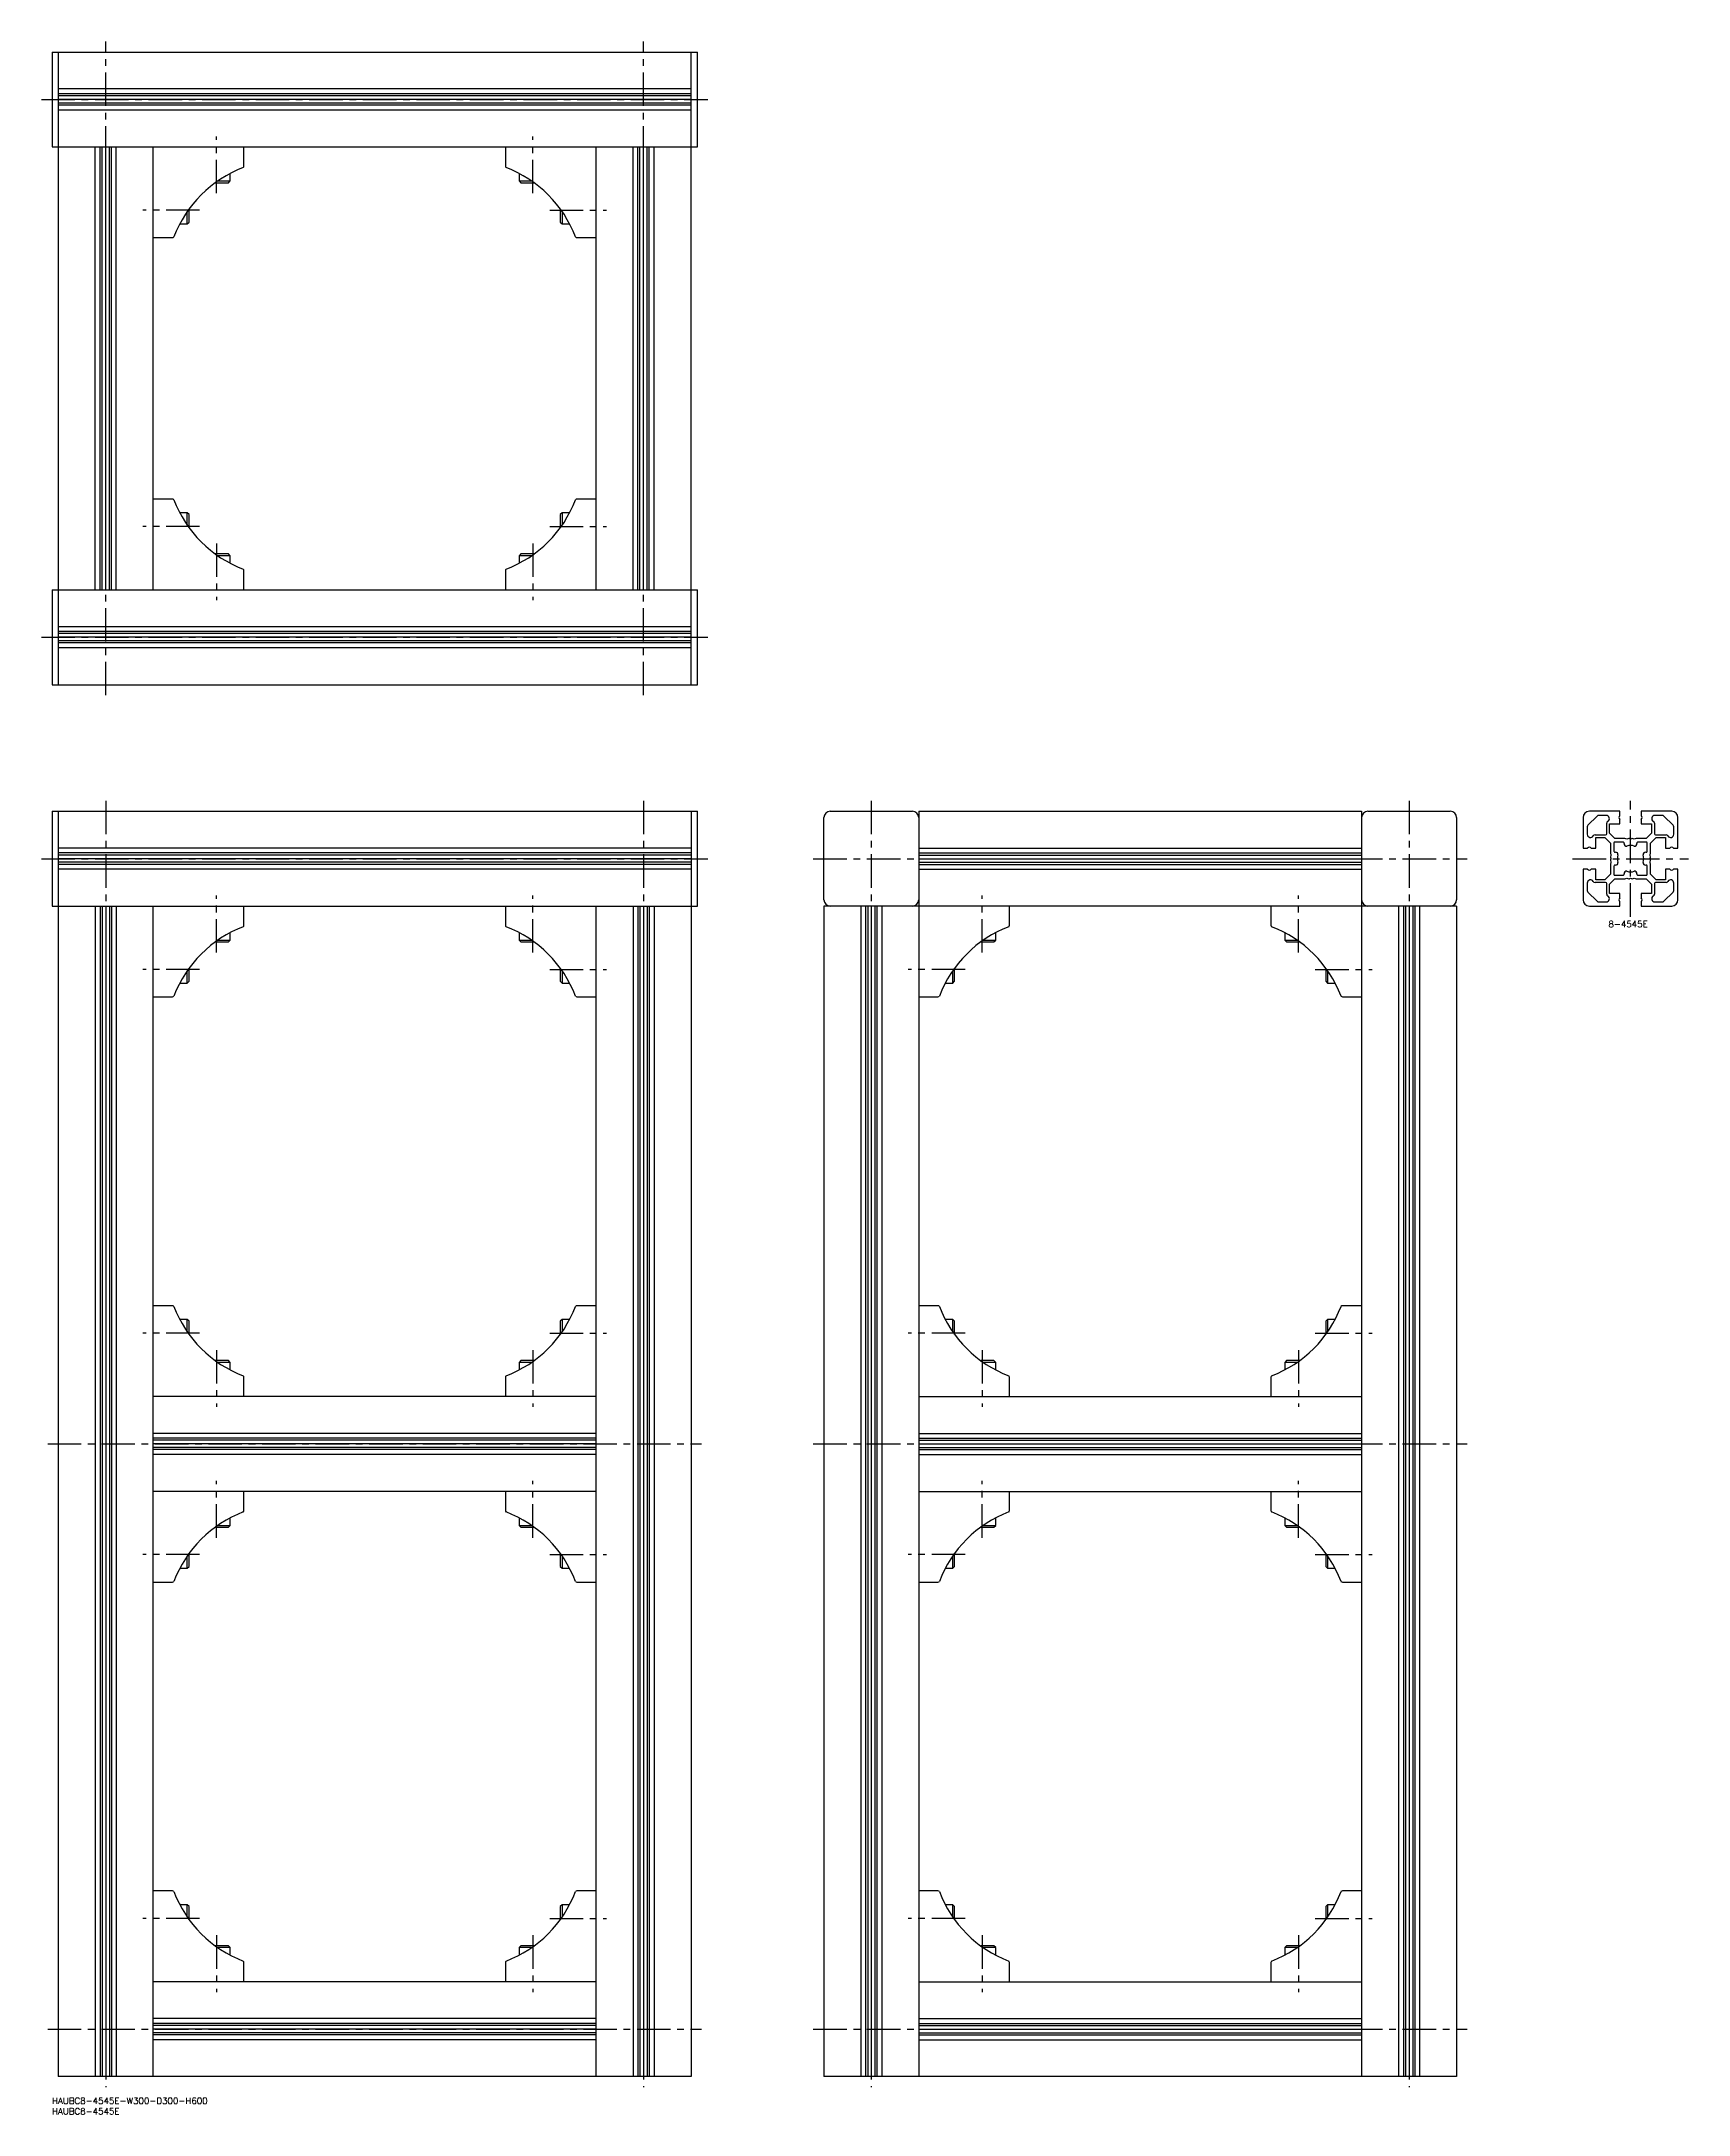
# Model space of a CAD drawing. Extents: x -5 to 776, y -8 to 975.
import ezdxf

# ---------------------------------------------------------------- set-up
doc = ezdxf.new("R2010")
doc.units = 0
doc.header["$LTSCALE"] = 0.5
doc.linetypes.add('CENTER', pattern=[50.8, 31.75, -6.35, 6.35, -6.35])
for name, color, linetype in [('MSM_CENTER', 1, 'CENTER'), ('MSM_CONTINUOUS', 7, 'CONTINUOUS'), ('MSM_PART_NUMBER', 7, 'CONTINUOUS')]:
    doc.layers.add(name, color=color, linetype=linetype)
doc.styles.get("Standard").update_dxf_attribs({"font": 'txt.shx', "height": 3, "bigfont": 'bigfont.shx'})

# ---------------------------------------------------------------- blocks, each defined once
blk = doc.blocks.new('*U8')
at = {"layer": 'MSM_PART_NUMBER'}
blk.add_text('HAUBC8-4545E-W300-D300-H600', height=3, dxfattribs=at).set_placement((0, -3))
blk = doc.blocks.new('*U9')
at = {"layer": 'MSM_PART_NUMBER'}
blk.add_text('HAUBC8-4545E', height=3, dxfattribs=at).set_placement((0, -8))
blk = doc.blocks.new('*U10')
at = {"layer": 'MSM_PART_NUMBER'}
blk.add_text('8-4545E', height=3, dxfattribs=at).set_placement((738.03, 554.97))

msp = doc.modelspace()

# ---------------------------------------------------------------- linework, layer by layer
at = {"layer": 'MSM_CENTER'}
for p, q in [((25.5, 665), (25.5, 975)), ((280.5, 665), (280.5, 975)), ((-5, 947.5), (311, 947.5)), ((78, 903), (78, 930)), ((228, 903), (228, 930)), ((70, 895), (43, 895)), ((236, 895), (263, 895)), ((70, 745), (43, 745)), ((236, 745), (263, 745)), ((78, 737), (78, 710)), ((228, 737), (228, 710)), ((-5, 692.5), (311, 692.5)), ((25.5, 615), (25.5, 5)), ((280.5, 615), (280.5, 5)), ((388.5, 615), (388.5, 5)), ((643.5, 615), (643.5, 5)), ((748.5, 560), (748.5, 615)), ((-5, 587.5), (311, 587.5)), ((361, 587.5), (671, 587.5)), ((721, 587.5), (776, 587.5)), ((78, 543), (78, 570)), ((228, 543), (228, 570)), ((441, 543), (441, 570)), ((591, 543), (591, 570)), ((70, 535), (43, 535)), ((236, 535), (263, 535)), ((433, 535), (406, 535)), ((599, 535), (626, 535)), ((70, 362.5), (43, 362.5)), ((78, 354.5), (78, 327.5)), ((228, 354.5), (228, 327.5)), ((236, 362.5), (263, 362.5)), ((433, 362.5), (406, 362.5)), ((441, 354.5), (441, 327.5)), ((591, 354.5), (591, 327.5)), ((599, 362.5), (626, 362.5)), ((-2, 310), (308, 310)), ((361, 310), (671, 310)), ((78, 265.5), (78, 292.5)), ((228, 265.5), (228, 292.5)), ((441, 265.5), (441, 292.5)), ((591, 265.5), (591, 292.5)), ((70, 257.5), (43, 257.5)), ((236, 257.5), (263, 257.5)), ((433, 257.5), (406, 257.5)), ((599, 257.5), (626, 257.5)), ((70, 85), (43, 85)), ((236, 85), (263, 85)), ((433, 85), (406, 85)), ((599, 85), (626, 85)), ((78, 77), (78, 50)), ((228, 77), (228, 50)), ((441, 77), (441, 50)), ((591, 77), (591, 50)), ((-2, 32.5), (308, 32.5)), ((361, 32.5), (671, 32.5))]:
    msp.add_line(p, q, dxfattribs=at)
at = {"layer": 'MSM_CONTINUOUS'}
for p, q in [((0, 970), (306, 970)), ((0, 970), (0, 925)), ((3, 970), (3, 670)), ((303, 670), (303, 970)), ((306, 925), (306, 970)), ((303, 952.5), (3, 952.5)), ((303, 950.19), (3, 950.19)), ((303, 949.2), (3, 949.2)), ((303, 947.5), (3, 947.5)), ((303, 945.8), (3, 945.8)), ((303, 944.81), (3, 944.81)), ((303, 942.5), (3, 942.5)), ((0, 925), (306, 925)), ((20.5, 715), (20.5, 925)), ((22.81, 715), (22.81, 925)), ((23.8, 715), (23.8, 925)), ((25.5, 715), (25.5, 925)), ((27.2, 715), (27.2, 925)), ((28.19, 715), (28.19, 925)), ((30.5, 715), (30.5, 925)), ((48, 715), (48, 925)), ((91, 915.91), (91, 925)), ((215, 925), (215, 915.91)), ((258, 715), (258, 925)), ((275.5, 715), (275.5, 925)), ((277.81, 715), (277.81, 925)), ((278.8, 715), (278.8, 925)), ((280.5, 715), (280.5, 925)), ((282.2, 715), (282.2, 925)), ((283.19, 715), (283.19, 925)), ((285.5, 715), (285.5, 925)), ((77.39, 908), (83.63, 908)), ((78.61, 908.87), (84.5, 908.87)), ((83.63, 908), (84.5, 908.87)), ((84.5, 908.87), (84.5, 912.42)), ((221.5, 912.42), (221.5, 908.87)), ((221.5, 908.87), (222.37, 908)), ((221.5, 908.87), (227.39, 908.87)), ((222.37, 908), (228.61, 908)), ((65, 889.37), (65, 895.61)), ((241, 895.61), (241, 889.37)), ((60.58, 888.5), (64.13, 888.5)), ((64.13, 888.5), (64.13, 894.39)), ((64.13, 888.5), (65, 889.37)), ((241, 889.37), (241.87, 888.5)), ((241.87, 894.39), (241.87, 888.5)), ((241.87, 888.5), (245.42, 888.5)), ((48, 882), (57.09, 882)), ((248.91, 882), (258, 882)), ((57.09, 758), (48, 758)), ((258, 758), (248.91, 758)), ((64.13, 751.5), (60.58, 751.5)), ((65, 750.63), (64.13, 751.5)), ((64.13, 745.61), (64.13, 751.5)), ((65, 744.39), (65, 750.63)), ((241.87, 751.5), (241, 750.63)), ((241, 750.63), (241, 744.39)), ((245.42, 751.5), (241.87, 751.5)), ((241.87, 751.5), (241.87, 745.61)), ((83.63, 732), (77.39, 732)), ((84.5, 731.13), (78.61, 731.13)), ((84.5, 731.13), (83.63, 732)), ((84.5, 727.58), (84.5, 731.13)), ((222.37, 732), (221.5, 731.13)), ((221.5, 731.13), (221.5, 727.58)), ((227.39, 731.13), (221.5, 731.13)), ((228.61, 732), (222.37, 732)), ((91, 715), (91, 724.09)), ((215, 724.09), (215, 715)), ((0, 715), (306, 715)), ((0, 715), (0, 670)), ((306, 670), (306, 715)), ((303, 697.5), (3, 697.5)), ((303, 695.19), (3, 695.19)), ((303, 694.2), (3, 694.2)), ((303, 692.5), (3, 692.5)), ((303, 690.8), (3, 690.8)), ((303, 689.81), (3, 689.81)), ((303, 687.5), (3, 687.5)), ((0, 670), (306, 670)), ((0, 610), (306, 610)), ((0, 610), (0, 565)), ((3, 610), (3, 10)), ((303, 610), (303, 10)), ((306, 565), (306, 610)), ((369, 610), (408, 610)), ((411, 610), (411, 10)), ((411, 610), (621, 610)), ((621, 610), (621, 10)), ((624, 610), (663, 610)), ((743.5, 610), (729, 610)), ((743.5, 607.87), (743.5, 610)), ((768, 610), (753.5, 610)), ((753.5, 610), (753.5, 607.87)), ((366, 568), (366, 607)), ((666, 607), (666, 568)), ((726, 607), (726, 592.5)), ((728, 602.65), (728, 599.05)), ((732.64, 607.71), (728.29, 603.36)), ((736.95, 608), (733.35, 608)), ((737.2, 599.3), (737.2, 604.33)), ((738.5, 599.62), (738.5, 604)), ((738.5, 604), (743.5, 604)), ((743.5, 604), (743.5, 606.13)), ((753.5, 606.13), (753.5, 604)), ((753.5, 604), (758.5, 604)), ((758.5, 604), (758.5, 599.62)), ((759.8, 604.33), (759.8, 599.3)), ((763.65, 608), (760.05, 608)), ((768.71, 603.36), (764.36, 607.71)), ((769, 599.05), (769, 602.65)), ((771, 592.5), (771, 607)), ((303, 592.5), (3, 592.5)), ((303, 590.19), (3, 590.19)), ((411, 592.5), (621, 592.5)), ((411, 590.19), (621, 590.19)), ((726, 592.5), (728.13, 592.5)), ((729.87, 592.5), (732, 592.5)), ((731.67, 598.8), (736.7, 598.8)), ((732, 592.5), (732, 597.5)), ((732, 597.5), (736.38, 597.5)), ((736.38, 597.5), (739, 594.88)), ((741.12, 597), (738.5, 599.62)), ((739, 594.88), (739, 590.19)), ((739, 590.19), (739.21, 589.2)), ((740.6, 594.9), (740.6, 591.1)), ((744.9, 595.4), (741.1, 595.4)), ((745.81, 597), (741.12, 597)), ((746.8, 596.79), (745.81, 597)), ((747.74, 596.99), (746.8, 596.79)), ((748.5, 596.7), (748.1, 596.93)), ((748.9, 596.93), (748.5, 596.7)), ((750.2, 596.79), (749.26, 596.99)), ((751.19, 597), (750.2, 596.79)), ((755.88, 597), (751.19, 597)), ((755.9, 595.4), (752.1, 595.4)), ((758.5, 599.62), (755.88, 597)), ((756.4, 591.1), (756.4, 594.9)), ((757.79, 589.2), (758, 590.19)), ((758, 594.88), (760.62, 597.5)), ((758, 590.19), (758, 594.88)), ((760.3, 598.8), (765.33, 598.8)), ((760.62, 597.5), (765, 597.5)), ((765, 597.5), (765, 592.5)), ((765, 592.5), (767.13, 592.5)), ((768.87, 592.5), (771, 592.5)), ((303, 589.2), (3, 589.2)), ((303, 587.5), (3, 587.5)), ((303, 585.8), (3, 585.8)), ((303, 584.81), (3, 584.81)), ((303, 582.5), (3, 582.5)), ((411, 589.2), (621, 589.2)), ((411, 587.5), (621, 587.5)), ((411, 585.8), (621, 585.8)), ((411, 584.81), (621, 584.81)), ((411, 582.5), (621, 582.5)), ((728.13, 582.5), (726, 582.5)), ((726, 582.5), (726, 568)), ((732, 582.5), (729.87, 582.5)), ((732, 577.5), (732, 582.5)), ((739, 580.12), (736.38, 577.5)), ((739.21, 585.8), (739, 584.81)), ((739, 584.81), (739, 580.12)), ((739.21, 589.2), (739.01, 588.26)), ((739.01, 586.74), (739.21, 585.8)), ((739.07, 587.9), (739.3, 587.5)), ((739.3, 587.5), (739.07, 587.1)), ((740.6, 583.9), (740.6, 580.1)), ((756.4, 580.1), (756.4, 583.9)), ((757.7, 587.5), (757.93, 587.9)), ((757.93, 587.1), (757.7, 587.5)), ((757.99, 588.26), (757.79, 589.2)), ((757.79, 585.8), (757.99, 586.74)), ((758, 584.81), (757.79, 585.8)), ((758, 580.12), (758, 584.81)), ((760.62, 577.5), (758, 580.12)), ((767.13, 582.5), (765, 582.5)), ((765, 582.5), (765, 577.5)), ((771, 582.5), (768.87, 582.5)), ((771, 568), (771, 582.5)), ((728, 575.95), (728, 572.35)), ((728.29, 571.64), (732.64, 567.29)), ((736.7, 576.2), (731.67, 576.2)), ((736.38, 577.5), (732, 577.5)), ((737.2, 570.67), (737.2, 575.7)), ((738.5, 575.38), (741.12, 578)), ((738.5, 571), (738.5, 575.38)), ((743.5, 571), (738.5, 571)), ((741.1, 579.6), (744.9, 579.6)), ((741.12, 578), (745.81, 578)), ((743.5, 568.87), (743.5, 571)), ((745.81, 578), (746.8, 578.21)), ((746.8, 578.21), (747.74, 578.01)), ((748.1, 578.07), (748.5, 578.3)), ((748.5, 578.3), (748.9, 578.07)), ((749.26, 578.01), (750.2, 578.21)), ((750.2, 578.21), (751.19, 578)), ((751.19, 578), (755.88, 578)), ((752.1, 579.6), (755.9, 579.6)), ((758.5, 571), (753.5, 571)), ((753.5, 571), (753.5, 568.87)), ((755.88, 578), (758.5, 575.38)), ((758.5, 575.38), (758.5, 571)), ((759.8, 575.7), (759.8, 570.67)), ((765.33, 576.2), (760.3, 576.2)), ((765, 577.5), (760.62, 577.5)), ((764.36, 567.29), (768.71, 571.64)), ((769, 572.35), (769, 575.95)), ((0, 565), (306, 565)), ((20.5, 565), (20.5, 10)), ((22.81, 565), (22.81, 10)), ((23.8, 565), (23.8, 10)), ((25.5, 565), (25.5, 10)), ((27.2, 565), (27.2, 10)), ((28.19, 565), (28.19, 10)), ((30.5, 565), (30.5, 10)), ((48, 10), (48, 565)), ((91, 555.91), (91, 565)), ((215, 565), (215, 555.91)), ((258, 10), (258, 565)), ((275.5, 565), (275.5, 10)), ((277.81, 565), (277.81, 10)), ((278.8, 565), (278.8, 10)), ((280.5, 565), (280.5, 10)), ((282.2, 565), (282.2, 10)), ((283.19, 565), (283.19, 10)), ((285.5, 565), (285.5, 10)), ((666, 565), (366, 565)), ((366, 565), (366, 10)), ((383.5, 565), (383.5, 10)), ((385.81, 565), (385.81, 10)), ((386.8, 565), (386.8, 10)), ((388.5, 565), (388.5, 10)), ((390.2, 565), (390.2, 10)), ((391.19, 565), (391.19, 10)), ((393.5, 565), (393.5, 10)), ((454, 555.91), (454, 565)), ((578, 565), (578, 555.91)), ((638.5, 565), (638.5, 10)), ((640.81, 565), (640.81, 10)), ((641.8, 565), (641.8, 10)), ((643.5, 565), (643.5, 10)), ((645.2, 565), (645.2, 10)), ((646.19, 565), (646.19, 10)), ((648.5, 565), (648.5, 10)), ((666, 565), (666, 10)), ((729, 565), (743.5, 565)), ((733.35, 567), (736.95, 567)), ((743.5, 565), (743.5, 567.13)), ((753.5, 567.13), (753.5, 565)), ((753.5, 565), (768, 565)), ((760.05, 567), (763.65, 567)), ((84.5, 548.87), (84.5, 552.42)), ((221.5, 552.42), (221.5, 548.87)), ((447.5, 548.87), (447.5, 552.42)), ((584.5, 552.42), (584.5, 548.87)), ((77.39, 548), (83.63, 548)), ((78.61, 548.87), (84.5, 548.87)), ((83.63, 548), (84.5, 548.87)), ((221.5, 548.87), (222.37, 548)), ((221.5, 548.87), (227.39, 548.87)), ((222.37, 548), (228.61, 548)), ((440.39, 548), (446.63, 548)), ((441.61, 548.87), (447.5, 548.87)), ((446.63, 548), (447.5, 548.87)), ((584.5, 548.87), (585.37, 548)), ((584.5, 548.87), (590.39, 548.87)), ((585.37, 548), (591.61, 548)), ((64.13, 528.5), (64.13, 534.39)), ((65, 529.37), (65, 535.61)), ((241, 535.61), (241, 529.37)), ((241.87, 534.39), (241.87, 528.5)), ((427.13, 528.5), (427.13, 534.39)), ((428, 529.37), (428, 535.61)), ((604, 535.61), (604, 529.37)), ((604.87, 534.39), (604.87, 528.5)), ((48, 522), (57.09, 522)), ((60.58, 528.5), (64.13, 528.5)), ((64.13, 528.5), (65, 529.37)), ((241, 529.37), (241.87, 528.5)), ((241.87, 528.5), (245.42, 528.5)), ((248.91, 522), (258, 522)), ((411, 522), (420.09, 522)), ((423.58, 528.5), (427.13, 528.5)), ((427.13, 528.5), (428, 529.37)), ((604, 529.37), (604.87, 528.5)), ((604.87, 528.5), (608.42, 528.5)), ((611.91, 522), (621, 522)), ((57.09, 375.5), (48, 375.5)), ((258, 375.5), (248.91, 375.5)), ((420.09, 375.5), (411, 375.5)), ((621, 375.5), (611.91, 375.5)), ((64.13, 369), (60.58, 369)), ((65, 368.13), (64.13, 369)), ((64.13, 363.11), (64.13, 369)), ((65, 361.89), (65, 368.13)), ((241.87, 369), (241, 368.13)), ((241, 368.13), (241, 361.89)), ((245.42, 369), (241.87, 369)), ((241.87, 369), (241.87, 363.11)), ((427.13, 369), (423.58, 369)), ((428, 368.13), (427.13, 369)), ((427.13, 363.11), (427.13, 369)), ((428, 361.89), (428, 368.13)), ((604.87, 369), (604, 368.13)), ((604, 368.13), (604, 361.89)), ((608.42, 369), (604.87, 369)), ((604.87, 369), (604.87, 363.11)), ((83.63, 349.5), (77.39, 349.5)), ((84.5, 348.63), (78.61, 348.63)), ((84.5, 348.63), (83.63, 349.5)), ((84.5, 345.08), (84.5, 348.63)), ((222.37, 349.5), (221.5, 348.63)), ((221.5, 348.63), (221.5, 345.08)), ((227.39, 348.63), (221.5, 348.63)), ((228.61, 349.5), (222.37, 349.5)), ((446.63, 349.5), (440.39, 349.5)), ((447.5, 348.63), (441.61, 348.63)), ((447.5, 348.63), (446.63, 349.5)), ((447.5, 345.08), (447.5, 348.63)), ((585.37, 349.5), (584.5, 348.63)), ((584.5, 348.63), (584.5, 345.08)), ((590.39, 348.63), (584.5, 348.63)), ((591.61, 349.5), (585.37, 349.5)), ((91, 332.5), (91, 341.59)), ((215, 341.59), (215, 332.5)), ((454, 332.5), (454, 341.59)), ((578, 341.59), (578, 332.5)), ((258, 332.5), (48, 332.5)), ((411, 332.5), (621, 332.5)), ((258, 315), (48, 315)), ((411, 315), (621, 315)), ((258, 312.69), (48, 312.69)), ((258, 311.7), (48, 311.7)), ((258, 310), (48, 310)), ((258, 308.3), (48, 308.3)), ((258, 307.31), (48, 307.31)), ((258, 305), (48, 305)), ((411, 312.69), (621, 312.69)), ((411, 311.7), (621, 311.7)), ((411, 310), (621, 310)), ((411, 308.3), (621, 308.3)), ((411, 307.31), (621, 307.31)), ((411, 305), (621, 305)), ((258, 287.5), (48, 287.5)), ((91, 278.41), (91, 287.5)), ((215, 287.5), (215, 278.41)), ((411, 287.5), (621, 287.5)), ((454, 278.41), (454, 287.5)), ((578, 287.5), (578, 278.41)), ((77.39, 270.5), (83.63, 270.5)), ((78.61, 271.37), (84.5, 271.37)), ((83.63, 270.5), (84.5, 271.37)), ((84.5, 271.37), (84.5, 274.92)), ((221.5, 274.92), (221.5, 271.37)), ((221.5, 271.37), (222.37, 270.5)), ((221.5, 271.37), (227.39, 271.37)), ((222.37, 270.5), (228.61, 270.5)), ((440.39, 270.5), (446.63, 270.5)), ((441.61, 271.37), (447.5, 271.37)), ((446.63, 270.5), (447.5, 271.37)), ((447.5, 271.37), (447.5, 274.92)), ((584.5, 274.92), (584.5, 271.37)), ((584.5, 271.37), (585.37, 270.5)), ((584.5, 271.37), (590.39, 271.37)), ((585.37, 270.5), (591.61, 270.5)), ((64.13, 251), (64.13, 256.89)), ((65, 251.87), (65, 258.11)), ((241, 258.11), (241, 251.87)), ((241.87, 256.89), (241.87, 251)), ((427.13, 251), (427.13, 256.89)), ((428, 251.87), (428, 258.11)), ((604, 258.11), (604, 251.87)), ((604.87, 256.89), (604.87, 251)), ((60.58, 251), (64.13, 251)), ((64.13, 251), (65, 251.87)), ((241, 251.87), (241.87, 251)), ((241.87, 251), (245.42, 251)), ((423.58, 251), (427.13, 251)), ((427.13, 251), (428, 251.87)), ((604, 251.87), (604.87, 251)), ((604.87, 251), (608.42, 251)), ((48, 244.5), (57.09, 244.5)), ((248.91, 244.5), (258, 244.5)), ((411, 244.5), (420.09, 244.5)), ((611.91, 244.5), (621, 244.5)), ((57.09, 98), (48, 98)), ((64.13, 91.5), (60.58, 91.5)), ((65, 90.63), (64.13, 91.5)), ((64.13, 85.61), (64.13, 91.5)), ((65, 84.39), (65, 90.63)), ((241.87, 91.5), (241, 90.63)), ((241, 90.63), (241, 84.39)), ((245.42, 91.5), (241.87, 91.5)), ((241.87, 91.5), (241.87, 85.61)), ((258, 98), (248.91, 98)), ((420.09, 98), (411, 98)), ((427.13, 91.5), (423.58, 91.5)), ((428, 90.63), (427.13, 91.5)), ((427.13, 85.61), (427.13, 91.5)), ((428, 84.39), (428, 90.63)), ((604.87, 91.5), (604, 90.63)), ((604, 90.63), (604, 84.39)), ((608.42, 91.5), (604.87, 91.5)), ((604.87, 91.5), (604.87, 85.61)), ((621, 98), (611.91, 98)), ((83.63, 72), (77.39, 72)), ((84.5, 71.13), (78.61, 71.13)), ((84.5, 71.13), (83.63, 72)), ((84.5, 67.58), (84.5, 71.13)), ((222.37, 72), (221.5, 71.13)), ((221.5, 71.13), (221.5, 67.58)), ((227.39, 71.13), (221.5, 71.13)), ((228.61, 72), (222.37, 72)), ((446.63, 72), (440.39, 72)), ((447.5, 71.13), (441.61, 71.13)), ((447.5, 71.13), (446.63, 72)), ((447.5, 67.58), (447.5, 71.13)), ((585.37, 72), (584.5, 71.13)), ((584.5, 71.13), (584.5, 67.58)), ((590.39, 71.13), (584.5, 71.13)), ((591.61, 72), (585.37, 72)), ((91, 55), (91, 64.09)), ((215, 64.09), (215, 55)), ((454, 55), (454, 64.09)), ((578, 64.09), (578, 55)), ((258, 55), (48, 55)), ((411, 55), (621, 55)), ((258, 37.5), (48, 37.5)), ((258, 35.19), (48, 35.19)), ((258, 34.2), (48, 34.2)), ((258, 32.5), (48, 32.5)), ((258, 30.8), (48, 30.8)), ((258, 29.81), (48, 29.81)), ((411, 37.5), (621, 37.5)), ((411, 35.19), (621, 35.19)), ((411, 34.2), (621, 34.2)), ((411, 32.5), (621, 32.5)), ((411, 30.8), (621, 30.8)), ((411, 29.81), (621, 29.81)), ((258, 27.5), (48, 27.5)), ((411, 27.5), (621, 27.5)), ((303, 10), (3, 10)), ((666, 10), (366, 10))]:
    msp.add_line(p, q, dxfattribs=at)
for centre, radius, start, end in [((110.78, 862.22), 56.67, 110.7505, 159.2495), ((90, 915.91), 1, 315, 0), ((216, 915.91), 1, 180, 225), ((195.22, 862.22), 56.67, 20.7505, 69.2495), ((57.09, 883), 1, 270, 315), ((248.91, 883), 1, 225, 270), ((57.09, 757), 1, 45, 90), ((110.78, 777.78), 56.67, 200.7505, 249.2495), ((195.22, 777.78), 56.67, 290.7505, 339.2495), ((248.91, 757), 1, 90, 135), ((90, 724.09), 1, 0, 45), ((216, 724.09), 1, 135, 180), ((369, 607), 3, 90, 180), ((408, 607), 3, 0, 90), ((624, 607), 3, 90, 180), ((663, 607), 3, 0, 90), ((729, 607), 3, 90, 180), ((768, 607), 3, 0, 90), ((729, 602.65), 1, 135, 180), ((733.35, 607), 1, 90, 135), ((736.95, 606.5), 1.5, 300, 90), ((738.2, 604.33), 1, 120.00001, 180), ((744, 607), 1, 120, 240), ((753, 607), 1, 300, 60), ((760.05, 606.5), 1.5, 90, 240), ((758.8, 604.33), 1, 0, 60), ((763.65, 607), 1, 45, 90), ((768, 602.65), 1, 0, 45), ((729.5, 599.05), 1.5, 180, 330), ((729, 592), 1, 30, 150), ((731.67, 597.8), 1, 90, 150), ((736.7, 599.3), 0.5, 270, 0), ((741.1, 594.9), 0.5, 90, 180), ((741.2, 591.1), 0.6, 180, 282.34374), ((741.54, 589.54), 1, 343.68226, 102.34374), ((744.9, 594.8), 0.6, 347.65626, 90), ((746.46, 594.46), 1, 167.65626, 286.31774), ((748.5, 587.5), 6.25, 73.68226, 106.31774), ((747.85, 596.5), 0.5, 60, 102), ((749.15, 596.5), 0.5, 78, 120), ((750.54, 594.46), 1, 253.68226, 12.34374), ((752.1, 594.8), 0.6, 90, 192.34374), ((755.46, 589.54), 1, 77.65626, 196.31774), ((755.8, 591.1), 0.6, 257.65626, 0), ((755.9, 594.9), 0.5, 0, 90), ((760.3, 599.3), 0.5, 180, 270), ((765.33, 597.8), 1, 30, 90), ((767.5, 599.05), 1.5, 210, 0), ((768, 592), 1, 30, 150), ((729, 583), 1, 210, 330), ((739.5, 588.15), 0.5, 168, 210), ((739.5, 586.85), 0.5, 150, 192), ((741.2, 583.9), 0.6, 77.65626, 180), ((741.1, 580.1), 0.5, 180, 270), ((741.54, 585.46), 1, 257.65626, 16.31774), ((748.5, 587.5), 6.25, 163.68226, 196.31774), ((744.9, 580.2), 0.6, 270, 12.34374), ((746.46, 580.54), 1, 73.68226, 192.34374), ((748.5, 587.5), 6.25, 253.68226, 286.31774), ((750.54, 580.54), 1, 347.65626, 106.31774), ((752.1, 580.2), 0.6, 167.65626, 270), ((755.46, 585.46), 1, 163.68226, 282.34374), ((748.5, 587.5), 6.25, 343.68226, 16.31774), ((755.8, 583.9), 0.6, 0, 102.34374), ((755.9, 580.1), 0.5, 270, 0), ((757.5, 588.15), 0.5, 330, 12), ((757.5, 586.85), 0.5, 348, 30), ((768, 583), 1, 210, 330), ((729.5, 575.95), 1.5, 30, 180), ((729, 572.35), 1, 180, 225), ((731.67, 577.2), 1, 210.00001, 270), ((736.7, 575.7), 0.5, 0, 90), ((738.2, 570.67), 1, 180, 239.99999), ((747.85, 578.5), 0.5, 258, 300), ((749.15, 578.5), 0.5, 240, 282), ((758.8, 570.67), 1, 300, 0), ((760.3, 575.7), 0.5, 90, 180), ((765.33, 577.2), 1, 270, 329.99999), ((767.5, 575.95), 1.5, 0, 150), ((768, 572.35), 1, 315, 0), ((369, 568), 3, 180, 270), ((408, 568), 3, 270, 0), ((624, 568), 3, 180, 270), ((663, 568), 3, 270, 0), ((729, 568), 3, 180, 270), ((733.35, 568), 1, 225, 270), ((736.95, 568.5), 1.5, 270, 60), ((744, 568), 1, 120, 240), ((753, 568), 1, 300, 60), ((760.05, 568.5), 1.5, 120, 270), ((763.65, 568), 1, 270, 315), ((768, 568), 3, 270, 0), ((110.78, 502.22), 56.67, 110.7505, 159.2495), ((90, 555.91), 1, 315, 0), ((216, 555.91), 1, 180, 225), ((195.22, 502.22), 56.67, 20.7505, 69.2495), ((473.78, 502.22), 56.67, 110.7505, 159.2495), ((453, 555.91), 1, 315, 0), ((579, 555.91), 1, 180, 225), ((558.22, 502.22), 56.67, 20.7505, 69.2495), ((57.09, 523), 1, 270, 315), ((248.91, 523), 1, 225, 270), ((420.09, 523), 1, 270, 315), ((611.91, 523), 1, 225, 270), ((57.09, 374.5), 1, 45, 90), ((110.78, 395.28), 56.67, 200.7505, 249.2495), ((195.22, 395.28), 56.67, 290.7505, 339.2495), ((248.91, 374.5), 1, 90, 135), ((420.09, 374.5), 1, 45, 90), ((473.78, 395.28), 56.67, 200.7505, 249.2495), ((558.22, 395.28), 56.67, 290.7505, 339.2495), ((611.91, 374.5), 1, 90, 135), ((90, 341.59), 1, 0, 45), ((216, 341.59), 1, 135, 180), ((453, 341.59), 1, 0, 45), ((579, 341.59), 1, 135, 180), ((110.78, 224.72), 56.67, 110.7505, 159.2495), ((90, 278.41), 1, 315, 0), ((216, 278.41), 1, 180, 225), ((195.22, 224.72), 56.67, 20.7505, 69.2495), ((473.78, 224.72), 56.67, 110.7505, 159.2495), ((453, 278.41), 1, 315, 0), ((579, 278.41), 1, 180, 225), ((558.22, 224.72), 56.67, 20.7505, 69.2495), ((57.09, 245.5), 1, 270, 315), ((248.91, 245.5), 1, 225, 270), ((420.09, 245.5), 1, 270, 315), ((611.91, 245.5), 1, 225, 270), ((57.09, 97), 1, 45, 90), ((110.78, 117.78), 56.67, 200.7505, 249.2495), ((195.22, 117.78), 56.67, 290.7505, 339.2495), ((248.91, 97), 1, 90, 135), ((420.09, 97), 1, 45, 90), ((473.78, 117.78), 56.67, 200.7505, 249.2495), ((558.22, 117.78), 56.67, 290.7505, 339.2495), ((611.91, 97), 1, 90, 135), ((90, 64.09), 1, 0, 45), ((216, 64.09), 1, 135, 180), ((453, 64.09), 1, 0, 45), ((579, 64.09), 1, 135, 180)]:
    msp.add_arc(centre, radius, start, end, dxfattribs=at)

# ---------------------------------------------------------------- block references
for name in ['*U10', '*U8', '*U9']:
    msp.add_blockref(name, (0, 0), dxfattribs=at)

doc.saveas('drawing.dxf')
